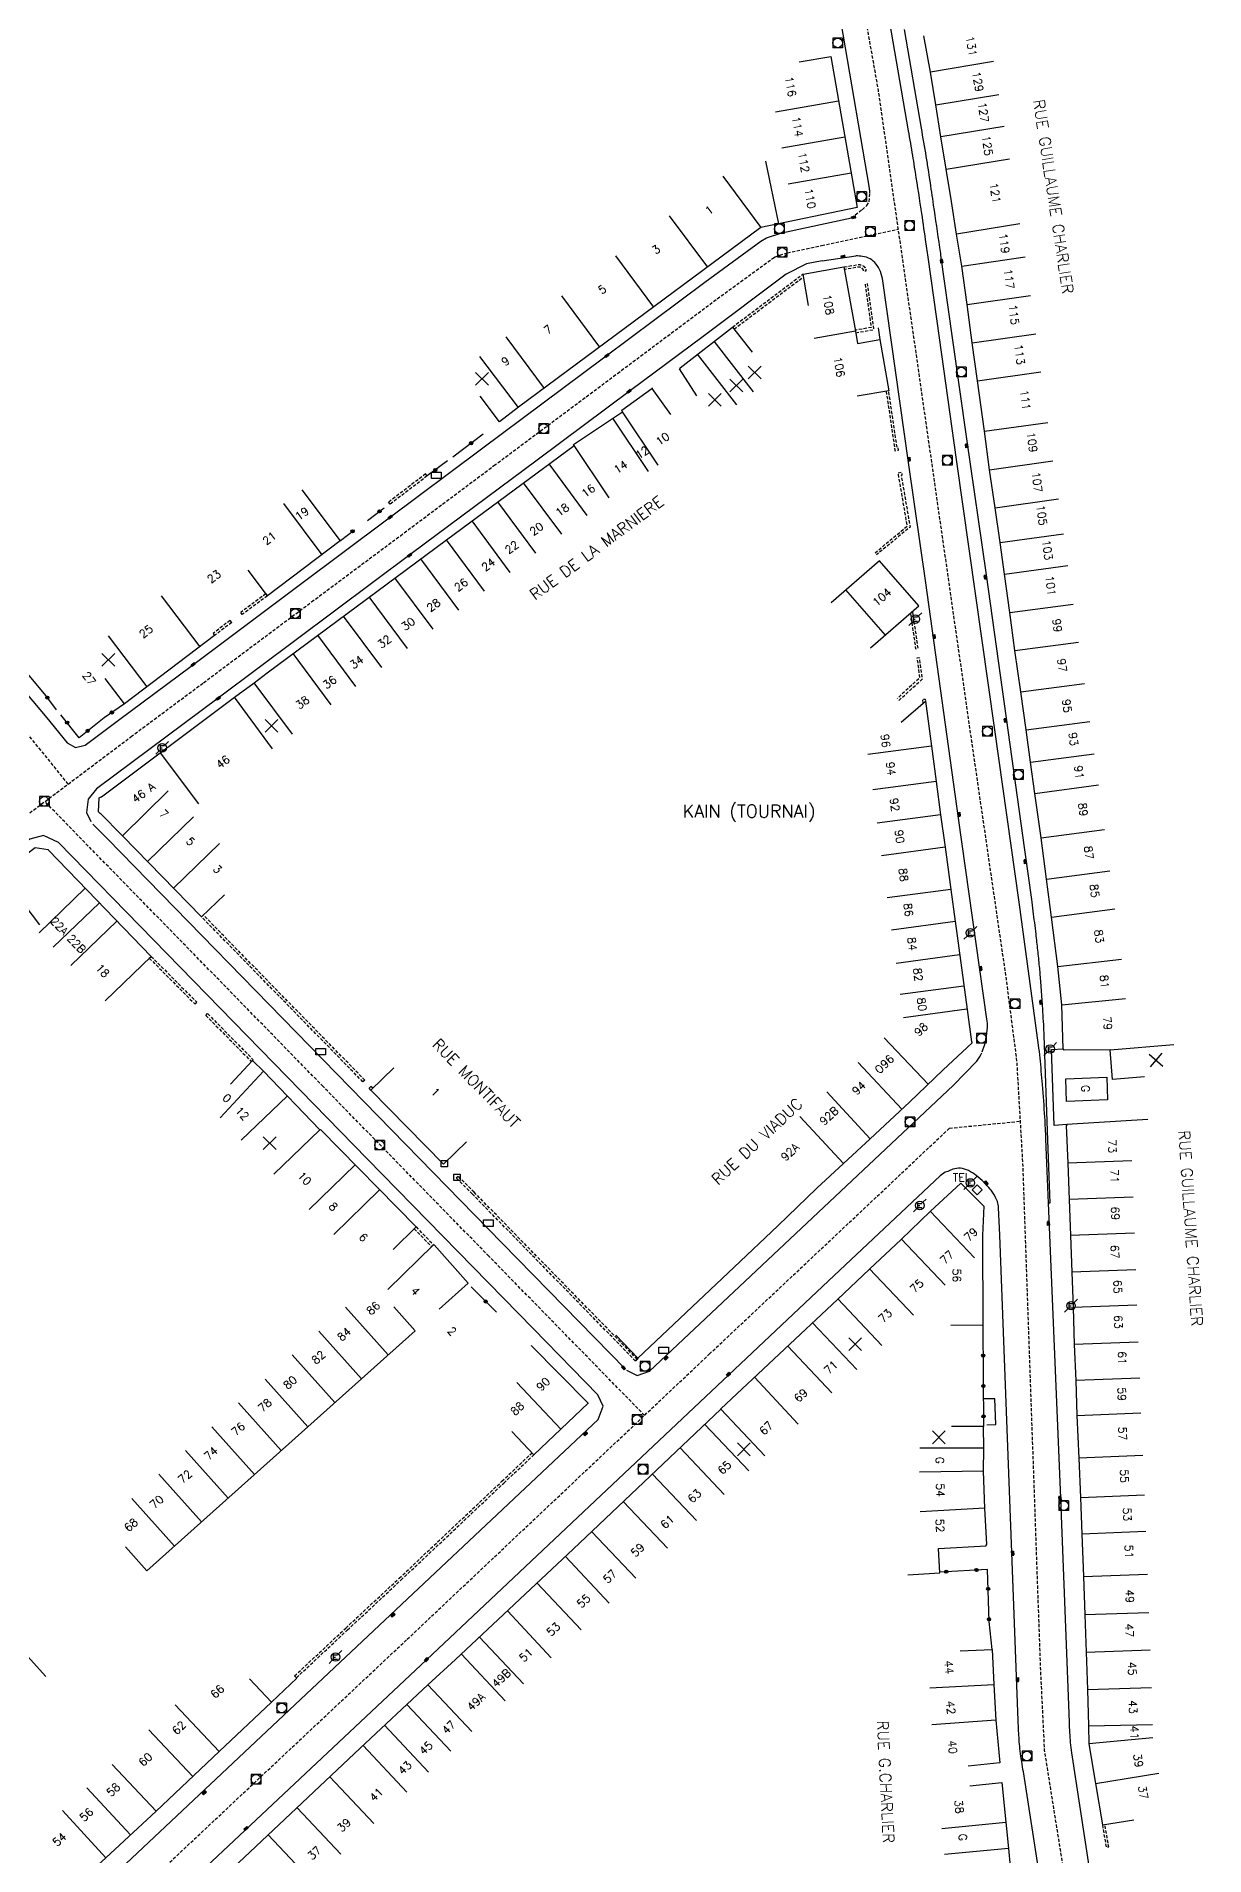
# Model space of a CAD drawing. Header units: millimetres. Extents: x 79999 to 81000, y 145000 to 146000.
# Drawn here: x 80814.6 to 80997, y 145573.5 to 145857.7 of the extents above; entities that cross this region are included whole.
import ezdxf
from ezdxf.enums import TextEntityAlignment as Align

# ---------------------------------------------------------------- set-up
doc = ezdxf.new("R2010")
doc.units = ezdxf.units.MM
doc.linetypes.add('DASHED', pattern=[0.75, 0.5, -0.25])
doc.layers.get('0').update_dxf_attribs({"linetype": 'CONTINUOUS'})
for name, color, linetype in [('W0001', 6, 'DASHED'), ('W0008', 7, 'CONTINUOUS'), ('W0100', 7, 'CONTINUOUS'), ('W0112', 1, 'DASHED'), ('W0322', 7, 'CONTINUOUS'), ('W0400', 7, 'CONTINUOUS'), ('W0420', 7, 'CONTINUOUS'), ('W0471', 7, 'CONTINUOUS'), ('w0980', 7, 'CONTINUOUS'), ('w0984', 7, 'CONTINUOUS'), ('W0989', 7, 'CONTINUOUS'), ('W0991', 7, 'CONTINUOUS'), ('W1102', 7, 'CONTINUOUS'), ('W1471', 7, 'CONTINUOUS')]:
    doc.layers.add(name, color=color, linetype=linetype)
doc.styles.get("Standard").update_dxf_attribs({"font": 'romans.shx', "width": 0.85})

# ---------------------------------------------------------------- blocks, each defined once
blk = doc.blocks.new('T400')
for p, q in [((-0.15, 0.3), (0.15, 0.3)), ((-0.15, -0.25), (-0.15, 0.3)), ((-0.15, 0.15), (0.15, 0.15)), ((-0.15, 0), (0.15, 0)), ((0.15, 0.3), (0.15, -0.25)), ((-0.15, -0.15), (0.15, -0.15)), ((-0.15, -0.25), (-0.15, -0.3)), ((-0.15, -0.3), (0.15, -0.3)), ((0.15, -0.3), (0.15, -0.25))]:
    blk.add_line(p, q)
blk = doc.blocks.new('T420')
for p, q in [((0.75, 0.75), (-0.75, 0.75)), ((-0.75, 0.75), (-0.75, -0.75)), ((0.75, 0.75), (0.75, -0.75)), ((0.75, -0.75), (-0.75, -0.75))]:
    blk.add_line(p, q)
blk.add_ellipse((0, 0), major_axis=(-0.53, 0.53), ratio=1, start_param=3.926991, end_param=10.210176)
blk = doc.blocks.new('T471')
for p, q in [((-0.333334, 0.333334), (-0.333334, -0.333334)), ((-0.333334, 0.333334), (0.333334, 0.333334)), ((-0.333334, 0), (0, 0)), ((0.500001, 0.500001), (1.000002, 1.000002)), ((-0.500001, -0.500001), (-1.000002, -1.000002)), ((-0.333334, -0.333334), (0.333334, -0.333334))]:
    blk.add_line(p, q)
blk.add_ellipse((0, 0), major_axis=(0.471405, 0.471405), ratio=1, start_param=5.4977871438, end_param=11.780972451)
blk = doc.blocks.new('t991o')
at = {"color": 0, "linetype": 'Continuous'}
for p, q in [((-1, 1), (1, -1)), ((-1, -1), (1, 1))]:
    blk.add_line(p, q, dxfattribs=at)
blk = doc.blocks.new('t322o')
at = {"color": 0, "linetype": 'Continuous'}
for radius in [0.25, 0.15]:
    blk.add_circle((0, 0), radius, dxfattribs=at)
blk = doc.blocks.new('t112o')
at = {"color": 0, "linetype": 'Continuous'}
for p, q in [((-0.5, 0.5), (0.5, 0.5)), ((-0.5, -0.5), (-0.5, 0.5)), ((0.5, 0.5), (0.5, -0.5)), ((0.5, -0.5), (-0.5, -0.5))]:
    blk.add_line(p, q, dxfattribs=at)
blk = doc.blocks.new('T1471')
at = {"color": 0, "linetype": 'Continuous', "flags": 128}
blk.add_lwpolyline([(-0.75, -0.5), (-0.75, 0.5), (0.75, 0.5), (0.75, -0.5), (-0.75, -0.5)], dxfattribs=at)

msp = doc.modelspace()

# ---------------------------------------------------------------- linework, layer by layer
at = {"layer": 'W0001'}
msp.add_line((80937.25, 145825.08), (80949.13, 145827.62), dxfattribs=at)
at = {"layer": 'W0001', "flags": 128}
msp.add_lwpolyline([(80993.09, 145456.36), (80984.69, 145510.32), (80976.68, 145560.86), (80972.07, 145589.98), (80971.43, 145603.13), (80968.67, 145681.83), (80967.75, 145697.64), (80966.09, 145710.51), (80961.12, 145744.68), (80946.12, 145849.32), (80939.86, 145884.69), (80933.51, 145921.1), (80932.04, 145928.44), (80930.1, 145936.63), (80928.45, 145943.06), (80926.33, 145950.97), (80923.66, 145960.62), (80914, 145995.19), (80912.67, 146000)], dxfattribs=at)
at = {"layer": 'W0001'}
for points in [[(80819.6, 145740.92), (80813.25, 145748.78), (80802.31, 145761.74), (80780.63, 145787.52), (80778.23, 145790.27), (80775.88, 145792.5), (80775.04, 145793.18), (80771.68, 145795.44), (80765.69, 145798.98), (80739.28, 145814.44), (80715.95, 145828.13), (80698.4, 145838.4), (80677.55, 145850.63), (80677.55, 145850.63), (80645.66, 145869.39)], [(80941.91, 145829.4), (80943.56, 145830.66), (80944.31, 145831.3), (80944.66, 145831.9), (80944.8, 145833.24), (80944.8, 145833.24)], [(80594.69, 145571.55), (80616.17, 145587.78), (80637.26, 145603.63), (80669.31, 145627.82), (80703.52, 145653.55), (80739.84, 145680.87), (80781.85, 145712.5), (80829.36, 145748.28), (80829.42, 145748.33), (80840.73, 145756.76), (80857.61, 145769.38), (80871.47, 145779.73), (80886.09, 145790.67), (80905.37, 145805.08), (80920.96, 145816.75), (80929.56, 145823.02), (80930.01, 145823.29), (80931.91, 145823.93), (80937.25, 145825.08)], [(80909.59, 145642.29), (80885.28, 145667.16), (80859.4, 145693.67), (80815.96, 145738.18)], [(80919.71, 145651.85), (80957.21, 145687.15), (80968.11, 145688.23)], [(80784.53, 145524.59), (80808.13, 145546.79), (80872.54, 145607.3), (80919.71, 145651.85)]]:
    msp.add_lwpolyline(points, dxfattribs=at)
at = {"layer": 'W0008'}
msp.add_line((80937.31, 145822.66), (80942.59, 145823.45), dxfattribs=at)
at = {"layer": 'W0008', "flags": 128}
for points in [[(80944.8, 145833.24, 0.022725), (80944.72, 145834.03), (80940.59, 145858.09), (80934.24, 145895.02), (80931.08, 145913.38, 0.003345), (80930.77, 145915.09, 0.001403), (80930.01, 145919.16, 0.002356), (80929.39, 145922.32, 0.002633), (80928.8, 145925.15, 0.002767), (80928.09, 145928.41, 0.003815), (80927.54, 145930.77, 0.000372), (80927.06, 145932.75, 0.000319), (80926.5, 145935.07, 0.000368), (80925.7, 145938.38, 0.000513), (80925.11, 145940.76, 0.00313), (80924.28, 145944.03, 0.004164), (80923.62, 145946.48), (80920.22, 145958.72), (80913.42, 145983.47), (80908.86, 146000)], [(80950.13, 145858.82), (80952.78, 145843.41, -0.001358), (80953.54, 145838.97, -0.002909), (80953.87, 145836.89, -0.001416), (80954.1, 145835.37, -0.000544), (80954.69, 145831.39, -0.000241), (80955.66, 145824.74, -0.001347), (80955.83, 145823.54), (80957.64, 145810.64), (80959.87, 145794.88), (80962.93, 145773.61), (80966.05, 145751.2), (80968.94, 145730.63), (80970, 145722.91, -0.002719), (80970.24, 145721.06, -0.001415), (80970.68, 145717.48, -0.003326), (80970.96, 145714.98, -0.003263), (80971.22, 145712.43, -0.003627), (80971.41, 145710.24, -0.002682), (80971.62, 145707.29, -0.002514), (80971.87, 145703.33, -0.005862), (80971.95, 145701.62), (80972.52, 145685.27), (80972.87, 145675.43), (80972.66, 145675.43), (80972.28, 145685.43, 0.006393), (80972.1, 145688.87, 0.004315), (80971.73, 145693.97, 0.004393), (80971.36, 145698.12, 0.008965), (80971.12, 145700.15), (80968.1, 145722.48), (80964.28, 145749.4), (80958.33, 145791.65), (80955.64, 145810.62), (80953.88, 145823.24, 0.001226), (80953.49, 145825.99, 0.00072), (80952.8, 145830.67, 0.001705), (80952.78, 145830.81, 0.000036), (80951.77, 145837.32, 0.003205), (80951.48, 145839.12, 0.001493), (80950.82, 145842.99), (80942.8, 145889.61)], [(80962.31, 145699.11, 0.009362), (80962.43, 145699.38, 0.051606), (80962.91, 145701.08, 0.031157), (80963.13, 145702.95, 0.047958), (80963.07, 145704.17), (80958.63, 145735.61), (80953.51, 145772.35), (80950.83, 145791.15), (80946.81, 145819.55, 0.062054), (80946.42, 145820.99, 0.066053), (80945.72, 145822.21, 0.102713), (80944.84, 145822.97, 0.096124), (80943.65, 145823.36, 0.020068), (80942.59, 145823.45)], [(80989.13, 145455.82), (80978.92, 145521.2), (80973.53, 145555.88), (80968.91, 145585.58, 0.000179), (80968.69, 145586.95, -0.000147), (80968.43, 145588.63, -0.010113), (80968.22, 145590.23, -0.011934), (80968.09, 145591.6, -0.003719), (80968.01, 145592.97, -0.00314), (80967.94, 145594.61), (80967.03, 145618.1), (80965.09, 145670.42), (80964.89, 145674.75, 0.078325), (80964.69, 145675.68, 0.050562), (80964.04, 145676.99, 0.034346), (80963.58, 145677.62, 0.018109), (80962.6, 145678.71, 0.038484), (80961.39, 145679.77, 0.044295), (80960.2, 145680.52, 0.094421), (80958.91, 145680.89, 0.109633), (80957.75, 145680.74, 0.028761), (80956.96, 145680.4, 0.028761)], [(80997.05, 145456.91), (80992.5, 145485.8), (80990.66, 145497.56), (80989.35, 145505.96), (80984.82, 145534.86), (80979.72, 145567.42), (80976.3, 145589.58, -0.019194), (80976.12, 145591.16, -0.00966), (80975.93, 145594.33), (80974.57, 145630.63), (80972.66, 145675.43)]]:
    msp.add_lwpolyline(points, format="xyb", dxfattribs=at)
at = {"layer": 'W0008'}
for points in [[(80778.85, 145795.1), (80781.07, 145792.98), (80783.6, 145790.08), (80805.31, 145764.27), (80816.28, 145751.28), (80819.44, 145747.36), (80820.75, 145746.65), (80822.27, 145747), (80827.47, 145750.92), (80838.79, 145759.36), (80855.66, 145771.98), (80869.53, 145782.34), (80884.15, 145793.28), (80903.42, 145807.68), (80919.02, 145819.36), (80927.78, 145825.75), (80928.66, 145826.26), (80931.04, 145827.07), (80941.91, 145829.4)], [(80937.31, 145822.66), (80934.88, 145822.2), (80931.7, 145820.61), (80918.74, 145810.87), (80907.4, 145802.43), (80892.84, 145791.55), (80873.16, 145776.87), (80843.25, 145754.5), (80824.04, 145740.17), (80822.71, 145738.58), (80822.45, 145736.47), (80823.12, 145735.05)], [(80818.09, 145731.78), (80815.76, 145732.88), (80813.63, 145732.3), (80798.32, 145720.8), (80784.29, 145710.18), (80744.96, 145680.54), (80743.61, 145677.18)], [(80906.63, 145649.5), (80887.37, 145669.2), (80861.49, 145695.71), (80825.73, 145732.35), (80823.43, 145734.67)], [(80818.09, 145731.78), (80832.91, 145716.59), (80866.3, 145682.39), (80892.27, 145655.8), (80902.3, 145645.51)], [(80961.5, 145697.63), (80961.99, 145698.4), (80962.25, 145698.95)], [(80957.81, 145693.84), (80961.5, 145697.63)], [(80906.77, 145649.35), (80908.47, 145648.53), (80910.37, 145649.17), (80957.81, 145693.84)], [(80956.96, 145680.4), (80956.53, 145680.27), (80955.74, 145679.69), (80939.21, 145664.13)], [(80939.21, 145664.13), (80922.74, 145648.64)], [(80744.1, 145480.5), (80777.53, 145511.93), (80811.16, 145543.57), (80875.57, 145604.08), (80922.74, 145648.64)], [(80735.39, 145484.45), (80771.85, 145518.8), (80802.22, 145547.41), (80857.66, 145599.55), (80902.34, 145641.65), (80903.16, 145643.75), (80902.3, 145645.51)], [(80851.33, 145597.46), (80855.31, 145601.23)]]:
    msp.add_lwpolyline(points, dxfattribs=at)
at = {"layer": 'W0008', "flags": 128}
for points in [[(80946.08, 145812.19), (80946.36, 145810.37)], [(80975.52, 145687.75), (80973.57, 145687.57), (80973.14, 145699.44), (80974.97, 145699.53)], [(80963.02, 145640.79), (80964.44, 145640.85), (80964.27, 145644.87), (80962.51, 145644.86)]]:
    msp.add_lwpolyline(points, dxfattribs=at)
at = {"layer": 'W0100', "flags": 128}
for points in [[(80987.68, 145695.18), (80982.69, 145694.76), (80982.3, 145699.41), (80975.1, 145699.36), (80974.97, 145699.53), (80974.74, 145706.42), (80974.14, 145712.43), (80973.13, 145720.12), (80972.34, 145726.06), (80971.51, 145732.52), (80970.55, 145739.47), (80969.88, 145744.35), (80969.2, 145749.4), (80968.36, 145755.32), (80967.44, 145761.8), (80966.62, 145767.75), (80965.81, 145773.7), (80965.11, 145778.65), (80964.33, 145784.1), (80963.46, 145790.03), (80962.68, 145796.04), (80961.57, 145803.93), (80960.78, 145809.86), (80959.96, 145815.87), (80959.12, 145821.82), (80958.31, 145826.86), (80957.51, 145831.92), (80956.69, 145836.99), (80955.87, 145842.05), (80955.07, 145847.06), (80954.23, 145852.14), (80953.22, 145857.84)], [(80935.2, 145815.68), (80934.35, 145820.6), (80940.73, 145821.71), (80942.52, 145811.66), (80942.86, 145809.76), (80946.36, 145810.37), (80947.72, 145802.34), (80942.79, 145801.5)], [(80944.89, 145762.19), (80952.44, 145768.75), (80946.3, 145775.82), (80946.3, 145775.82), (80938.75, 145769.26)], [(80949.66, 145750.58), (80953.46, 145753.88), (80954.39, 145746.85), (80955.13, 145741.34), (80955.83, 145736.13), (80956.52, 145731.06), (80957.41, 145724.46), (80958.09, 145719.43)], [(80988.19, 145688.5), (80975.52, 145687.75), (80975.53, 145687.57), (80975.42, 145687.57), (80975.67, 145681.71), (80975.9, 145676.02), (80976.1, 145670.39), (80976.3, 145664.66), (80976.5, 145659.14), (80976.7, 145653.34), (80976.93, 145647.74), (80977.1, 145642.27), (80977.42, 145635.58), (80977.66, 145629.48), (80977.89, 145623.73), (80978.15, 145617.12), (80978.34, 145611.11), (80978.56, 145605.31), (80978.75, 145599.44), (80978.92, 145593.76), (80978.97, 145590.96), (80980.02, 145584.76), (80981.08, 145578.3), (80986.02, 145579.12)], [(80939.75, 145660.41), (80944.74, 145665.14), (80949.68, 145669.79), (80954.2, 145674.12), (80958.96, 145678.58), (80962.57, 145674.98), (80962.35, 145670.38), (80962.44, 145656.38), (80957.44, 145656.35)], [(80950.71, 145617.38), (80955.7, 145617.67), (80955.48, 145621.48), (80962.93, 145621.91), (80962.93, 145621.91), (80962.92, 145622.08), (80963.02, 145622.09), (80962.74, 145627.79), (80962.53, 145633.55), (80962.56, 145637.16), (80962.54, 145640.57), (80957.54, 145640.54)], [(80805.64, 145590.46), (80802.32, 145594.2), (80810.01, 145601.01), (80809.19, 145601.98), (80812.78, 145605.21), (80816.12, 145601.49)], [(80958.89, 145605.48), (80963.89, 145605.72), (80964.15, 145600.22), (80964.43, 145594.68), (80965.1, 145587.98), (80960.12, 145587.48)], [(80960.41, 145584.42), (80965.39, 145584.91), (80965.99, 145578.74), (80966.41, 145574.64), (80966.67, 145571.81), (80966.96, 145568.77), (80967.31, 145565.39), (80967.65, 145561.99), (80962.67, 145561.5)]]:
    msp.add_lwpolyline(points, dxfattribs=at)
at = {"layer": 'W0100'}
for points in [[(80933.76, 145853.74), (80938.69, 145854.58), (80942.79, 145831.01), (80927.77, 145827.87), (80889.93, 145799.79), (80886.93, 145797.52), (80883.91, 145801.5)], [(80917.78, 145801.58), (80915.07, 145805.78), (80915.19, 145805.86), (80915.14, 145805.97), (80923.33, 145812.33), (80926.39, 145808.38)], [(80844.02, 145723.64), (80840.44, 145720.16), (80828.1, 145732.83), (80824.62, 145736.36), (80824.6, 145736.34), (80824.33, 145736.6), (80824.45, 145738.75), (80824.77, 145738.94), (80824.8, 145738.91), (80845.56, 145754.48), (80848.66, 145756.75), (80850.67, 145758.31), (80878.68, 145779.1), (80898.59, 145793.81), (80898.52, 145793.96), (80906.16, 145799.08), (80906.03, 145799.35), (80910.71, 145802.72), (80910.73, 145802.7), (80910.87, 145802.71), (80910.71, 145802.72), (80913.63, 145798.66)], [(80862.11, 145778.98), (80862.09, 145778.91), (80850.71, 145770.33), (80847.7, 145774.32)], [(80842.46, 145764.13), (80828.4, 145753.44), (80825.38, 145757.42)], [(80832.56, 145714), (80826.77, 145719.97), (80822.6, 145724.31), (80816.47, 145730.64), (80816.46, 145730.7), (80816.47, 145730.67), (80814.47, 145730.96), (80777.21, 145702.71), (80750.88, 145682.95), (80753.88, 145678.95)], [(80958.09, 145719.5), (80959.95, 145705.7), (80960.64, 145700.64), (80960.76, 145700.51), (80956.24, 145696.26), (80950.98, 145691.24), (80944.84, 145685.51), (80936.48, 145677.76), (80930.4, 145671.92), (80923.6, 145665.45), (80908.54, 145651.2), (80908.13, 145650.81), (80908.54, 145651.2), (80905.12, 145654.84)], [(80844.96, 145694.05), (80848.36, 145697.72), (80850.12, 145696.08), (80858.92, 145686.91), (80858.99, 145686.96), (80873.92, 145671.72), (80870.35, 145668.22)], [(80848.36, 145697.72), (80850.12, 145696.08), (80858.92, 145686.91), (80858.99, 145686.96), (80873.92, 145671.72)], [(80881.78, 145685.01), (80878.2, 145681.51), (80866.87, 145693.12), (80870.44, 145696.61)], [(80876.64, 145668.94), (80876.73, 145668.95), (80882.08, 145662.94), (80877.55, 145658.88)], [(80747.35, 145474.63), (80746.77, 145478.83), (80758.61, 145489.89), (80775.87, 145506.24), (80782.98, 145512.86), (80808.99, 145537.27), (80841.69, 145568.12), (80865.2, 145590.29), (80875.78, 145600.2), (80880.1, 145604.14), (80898.46, 145621.36), (80921.53, 145643.25), (80921.51, 145643.3), (80939.75, 145660.41)], [(80870.45, 145659.23), (80873.79, 145655.5), (80831.89, 145618), (80828.55, 145621.73)], [(80891.89, 145653.2), (80900.86, 145644.15), (80900.81, 145644.19), (80892.32, 145636.14), (80888.88, 145639.77)], [(80847.9, 145601.1), (80851.33, 145597.46), (80843.17, 145589.79), (80833.34, 145580.47), (80825.47, 145573.15), (80819.66, 145567.85), (80816.29, 145571.55)]]:
    msp.add_lwpolyline(points, dxfattribs=at)
at = {"layer": 'W0100', "flags": 128}
for points in [[(80975.49, 145691.35), (80975.36, 145694.89), (80981.77, 145695.14), (80981.91, 145691.6)], [(80962.3, 145677.5), (80961.53, 145678.29), (80960.75, 145677.52), (80961.52, 145676.73)]]:
    msp.add_lwpolyline(points, close=True, dxfattribs=at)
at = {"layer": 'W0112'}
for p, q in [((80934.37, 145820.61), (80934.36, 145820.62)), ((80923.33, 145812.33), (80923.57, 145812.01)), ((80875.66, 145789.06), (80875.42, 145789.38)), ((80869.89, 145784.66), (80869.64, 145784.98)), ((80850.47, 145770.65), (80850.71, 145770.33)), ((80845.13, 145766.17), (80844.89, 145766.49)), ((80846.79, 145767.42), (80846.55, 145767.74)), ((80842.22, 145764.45), (80842.46, 145764.13)), ((80832.27, 145713.72), (80832.56, 145714)), ((80839.39, 145706.56), (80839.67, 145706.84)), ((80841.1, 145704.77), (80841.38, 145705.05)), ((80841.1, 145704.77), (80848.19, 145697.58)), ((80848.19, 145697.58), (80848.36, 145697.72)), ((80865.92, 145694.66), (80865.63, 145694.38)), ((80866.87, 145693.69), (80866.58, 145693.42)), ((80867.16, 145693.39), (80866.87, 145693.12)), ((80880.2, 145679.39), (80880.48, 145679.67)), ((80873.63, 145671.44), (80876.35, 145668.66)), ((80873.92, 145671.72), (80876.64, 145668.94)), ((80855.23, 145601.29), (80854.96, 145601.58))]:
    msp.add_line(p, q, dxfattribs=at)
for points in [[(80923.33, 145812.33), (80934.36, 145820.62)], [(80923.57, 145812.01), (80934.42, 145820.17)], [(80875.42, 145789.38), (80869.64, 145784.98)], [(80875.66, 145789.06), (80869.89, 145784.66)], [(80850.47, 145770.65), (80846.55, 145767.74)], [(80850.71, 145770.33), (80846.79, 145767.42)], [(80844.89, 145766.49), (80842.22, 145764.45)], [(80845.13, 145766.17), (80842.46, 145764.13)], [(80865.63, 145694.38), (80840.44, 145720.16)], [(80865.92, 145694.66), (80840.73, 145720.43)], [(80832.27, 145713.72), (80839.39, 145706.56)], [(80832.56, 145714), (80839.67, 145706.84)], [(80841.38, 145705.05), (80848.48, 145697.86), (80848.36, 145697.72)], [(80866.87, 145693.12), (80866.58, 145693.42)], [(80867.16, 145693.39), (80866.87, 145693.69)], [(80908.58, 145651.15), (80908.19, 145650.78), (80882.72, 145676.86), (80880.2, 145679.39)], [(80908.47, 145651.06), (80883, 145677.14), (80880.48, 145679.67)], [(80854.96, 145601.58), (80862.94, 145609.05), (80871.29, 145616.84), (80879.48, 145624.57), (80887.33, 145632), (80892.04, 145636.43)], [(80855.23, 145601.29), (80863.21, 145608.76), (80871.56, 145616.55), (80879.76, 145624.28), (80887.61, 145631.71), (80892.32, 145636.14)]]:
    msp.add_lwpolyline(points, dxfattribs=at)
at = {"layer": 'W0112', "flags": 128}
msp.add_lwpolyline([(80940.73, 145821.71), (80942.93, 145822.08, -0.051756), (80943.1, 145822.09, -0.035651), (80943.35, 145822.06, -0.053911), (80943.47, 145822.03, -0.029079), (80943.7, 145821.92, -0.057371), (80943.82, 145821.82, -0.030879), (80944.03, 145821.61, -0.121395), (80944.14, 145821.39, -0.085579), (80944.16, 145821.04), (80943.76, 145821.09, 0.085579), (80943.75, 145821.3, 0.121395), (80943.73, 145821.35, 0.030879), (80943.55, 145821.53, 0.057371), (80943.5, 145821.57, 0.029079), (80943.32, 145821.66, 0.053911), (80943.27, 145821.67, 0.035651), (80943.08, 145821.69, 0.051756), (80943, 145821.69), (80940.8, 145821.31)], format="xyb", dxfattribs=at)
for points in [[(80942.56, 145811.42), (80945.43, 145811.94), (80944.43, 145819.06), (80944.04, 145819), (80944.98, 145812.26), (80942.49, 145811.82)], [(80947.33, 145802.28), (80948.68, 145793.14), (80948.68, 145793.14), (80948.68, 145793.14), (80948.7, 145793.01), (80949.23, 145793.09), (80949.15, 145793.58), (80949.02, 145793.57), (80947.72, 145802.34)], [(80945.59, 145777.05), (80950.63, 145781.24), (80949.57, 145787.39), (80949.57, 145787.39), (80949.19, 145789.56), (80949.73, 145789.65), (80949.78, 145789.18), (80949.67, 145789.15), (80951.06, 145781.08), (80945.84, 145776.75)], [(80951.12, 145767.6), (80951.92, 145762.07), (80952.31, 145762.13), (80951.48, 145767.91)], [(80949.3, 145753.98), (80952.99, 145757.35), (80952.53, 145760.63), (80952.14, 145760.58), (80952.56, 145757.51), (80949.03, 145754.27)], [(80953.1, 145753.56), (80953.02, 145754.16), (80953.42, 145754.21), (80953.46, 145753.88)], [(80981.08, 145578.3), (80981.68, 145574.83), (80982.07, 145574.89), (80981.48, 145578.37)]]:
    msp.add_lwpolyline(points, dxfattribs=at)
at = {"layer": 'W0322'}
for p, q in [((80884.41, 145795.61), (80879.67, 145791.99)), ((80878.84, 145791.41), (80875.66, 145789.06)), ((80866.34, 145782.08), (80868.95, 145784.09)), ((80862.11, 145778.98), (80864.29, 145780.62)), ((80886.47, 145658.4), (80882.54, 145662.35))]:
    msp.add_line(p, q, dxfattribs=at)
for points in [[(80817.79, 145752.53), (80816.1, 145754.75), (80802.83, 145770.62), (80796.52, 145778.27), (80794.82, 145780.29)], [(80828.4, 145753.44), (80825.2, 145751.29), (80821.3, 145748.16), (80818.47, 145751.73)]]:
    msp.add_lwpolyline(points, dxfattribs=at)
at = {"layer": 'W0322', "flags": 128}
for points in [[(80962.44, 145656.38), (80962.54, 145640.57)], [(80963.89, 145605.72), (80963.4, 145610.06), (80963.15, 145618.23), (80955.69, 145617.8)]]:
    msp.add_lwpolyline(points, dxfattribs=at)
at = {"layer": 'W1102'}
for p, q in [((80930.04, 145845.95), (80939.89, 145847.66)), ((80931.02, 145840.33), (80940.87, 145842.05)), ((80928.49, 145838.24), (80930.54, 145828.45)), ((80921.8, 145835.89), (80927.76, 145827.86)), ((80932, 145834.72), (80941.85, 145836.43)), ((80913.46, 145829.7), (80919.42, 145821.67)), ((80905.04, 145823.46), (80911, 145815.43)), ((80896.62, 145817.2), (80902.57, 145809.17)), ((80887.95, 145810.77), (80893.91, 145802.74)), ((80926.59, 145802.2), (80920.45, 145810.1)), ((80883.84, 145807.72), (80889.88, 145799.75)), ((80923.99, 145800.18), (80917.85, 145808.08)), ((80910.23, 145789.77), (80904.67, 145798.08)), ((80911.73, 145790.77), (80906.16, 145799.08)), ((80904.08, 145785.65), (80898.52, 145793.96)), ((80900.63, 145782.89), (80894.69, 145790.93)), ((80856.07, 145786.9), (80862.09, 145778.91)), ((80896.66, 145779.96), (80890.72, 145788)), ((80853.2, 145784.73), (80859.22, 145776.74)), ((80892.63, 145776.98), (80886.69, 145785.02)), ((80888.6, 145774), (80882.66, 145782.05)), ((80884.63, 145771.07), (80878.67, 145779.1)), ((80880.62, 145768.09), (80874.66, 145776.12)), ((80876.59, 145765.1), (80870.63, 145773.13)), ((80834.11, 145770.34), (80840.17, 145762.38)), ((80872.58, 145762.12), (80866.62, 145770.15)), ((80868.56, 145759.14), (80862.6, 145767.17)), ((80825.85, 145764.06), (80831.9, 145756.1)), ((80864.54, 145756.15), (80858.58, 145764.18)), ((80860.69, 145753.29), (80854.73, 145761.32)), ((80854.62, 145748.72), (80848.66, 145756.75)), ((80851.51, 145746.45), (80845.55, 145754.48)), ((80840.01, 145737.82), (80834.01, 145745.82)), ((80835.21, 145739.85), (80828.09, 145732.83)), ((80839.15, 145735.81), (80831.99, 145728.83)), ((80843.21, 145731.65), (80836.04, 145724.67)), ((80815.17, 145718.94), (80809.12, 145726.91)), ((80815.07, 145717.7), (80822.26, 145724.65)), ((80817.26, 145715.43), (80824.47, 145722.36)), ((80820.02, 145712.56), (80827.2, 145719.52)), ((80825.38, 145707.04), (80832.56, 145714)), ((80946.99, 145701.25), (80953.89, 145694.02)), ((80843.32, 145688.75), (80850.12, 145696.09)), ((80942.96, 145697.43), (80949.79, 145690.13)), ((80938.05, 145692.84), (80944.84, 145685.51)), ((80846.62, 145685.3), (80853.83, 145692.22)), ((80851.71, 145679.99), (80858.92, 145686.91)), ((80933.86, 145688.97), (80940.66, 145681.63)), ((80857.25, 145674.45), (80864.39, 145681.45)), ((80861.09, 145670.53), (80868.23, 145677.53)), ((80961.1, 145666.92), (80954.21, 145674.17)), ((80956.56, 145662.61), (80949.67, 145669.86)), ((80869.49, 145661.95), (80876.64, 145668.94)), ((80951.61, 145657.92), (80944.73, 145665.17)), ((80862.9, 145659.17), (80869.57, 145651.72)), ((80946.67, 145653.22), (80939.78, 145660.47)), ((80942.73, 145649.47), (80935.84, 145656.72)), ((80858.74, 145655.45), (80865.41, 145648)), ((80938.83, 145645.81), (80931.99, 145653.11)), ((80854.58, 145651.73), (80861.25, 145644.28)), ((80850.34, 145647.93), (80857.01, 145640.48)), ((80889.67, 145647.41), (80896.55, 145640.15)), ((80933.61, 145640.93), (80926.78, 145648.23)), ((80846.21, 145644.23), (80852.87, 145636.78)), ((80928.4, 145635.98), (80921.52, 145643.24)), ((80842.03, 145640.5), (80848.7, 145633.05)), ((80925.9, 145633.61), (80919.01, 145640.86)), ((80837.91, 145636.81), (80844.58, 145629.36)), ((80922.03, 145629.94), (80915.15, 145637.2)), ((80833.75, 145633.09), (80840.42, 145625.64)), ((80917.71, 145625.84), (80910.83, 145633.1)), ((80829.54, 145629.32), (80836.21, 145621.87)), ((80913.19, 145621.55), (80906.31, 145628.8)), ((80908.23, 145616.85), (80901.35, 145624.1)), ((80904.09, 145612.92), (80897.24, 145620.22)), ((80899.68, 145608.8), (80892.84, 145616.09)), ((80895.03, 145604.43), (80888.19, 145611.73)), ((80890.68, 145600.35), (80883.84, 145607.65)), ((80887.85, 145597.7), (80881.01, 145605)), ((80882.61, 145592.9), (80875.77, 145600.2)), ((80836.29, 145597.04), (80843.17, 145589.78)), ((80879.34, 145589.83), (80872.5, 145597.13)), ((80832.17, 145593.14), (80839.04, 145585.88)), ((80875.85, 145586.56), (80869.01, 145593.86)), ((80872.5, 145583.42), (80865.66, 145590.71)), ((80826.46, 145587.73), (80833.34, 145580.47)), ((80867.32, 145578.54), (80860.46, 145585.82)), ((80822.52, 145584.07), (80829.33, 145576.74)), ((80818.72, 145580.54), (80825.46, 145573.15)), ((80862.2, 145573.71), (80855.34, 145580.99)), ((80857.71, 145569.48), (80850.85, 145576.75))]:
    msp.add_line(p, q, dxfattribs=at)
at = {"layer": 'W1102', "flags": 128}
for points in [[(80964.08, 145853.83), (80954.23, 145852.14)], [(80955.07, 145847.06), (80964.94, 145848.67)], [(80965.74, 145843.64), (80955.87, 145842.05)], [(80956.69, 145836.99), (80966.56, 145838.59)], [(80968.18, 145828.44), (80958.31, 145826.86)], [(80959.12, 145821.82), (80969.01, 145823.31)], [(80959.96, 145815.87), (80969.86, 145817.25)], [(80942.52, 145811.66), (80936.09, 145810.55)], [(80960.78, 145809.86), (80970.68, 145811.24)], [(80961.57, 145803.93), (80971.47, 145805.31)], [(80962.68, 145796.04), (80972.59, 145797.41)], [(80963.46, 145790.03), (80973.36, 145791.41)], [(80964.33, 145784.1), (80974.23, 145785.47)], [(80965.11, 145778.65), (80975.01, 145780.03)], [(80965.81, 145773.7), (80975.71, 145775.08)], [(80947.2, 145764.19), (80941.05, 145771.26)], [(80966.62, 145767.75), (80976.53, 145769.05)], [(80967.44, 145761.8), (80977.35, 145763.1)], [(80968.36, 145755.32), (80978.28, 145756.62)], [(80969.2, 145749.4), (80979.11, 145750.7)], [(80954.39, 145746.85), (80944.48, 145745.52)], [(80969.88, 145744.35), (80979.8, 145745.66)], [(80955.13, 145741.34), (80945.22, 145740)], [(80970.55, 145739.47), (80980.47, 145740.78)], [(80955.83, 145736.13), (80945.92, 145734.79)], [(80971.51, 145732.52), (80981.42, 145733.83)], [(80956.52, 145731.06), (80946.61, 145729.72)], [(80972.34, 145726.06), (80982.26, 145727.37)], [(80957.41, 145724.46), (80947.5, 145723.12)], [(80973.13, 145720.12), (80983.04, 145721.43)], [(80958.09, 145719.43), (80948.18, 145718.09)], [(80958.78, 145714.23), (80948.87, 145712.89)], [(80974.14, 145712.43), (80984.08, 145713.58)], [(80959.44, 145709.37), (80949.53, 145708.03)], [(80974.74, 145706.42), (80984.69, 145707.42)], [(80959.93, 145705.73), (80950.02, 145704.39)], [(80982.3, 145699.41), (80992.26, 145700.25)], [(80985.66, 145682.07), (80975.67, 145681.71)], [(80985.89, 145676.38), (80975.9, 145676.02)], [(80986.09, 145670.76), (80976.1, 145670.39)], [(80986.3, 145665.02), (80976.3, 145664.66)], [(80986.49, 145659.51), (80976.5, 145659.14)], [(80986.69, 145653.7), (80976.7, 145653.34)], [(80986.93, 145648.1), (80976.93, 145647.74)], [(80977.1, 145642.27), (80987.1, 145642.66)], [(80962.56, 145637.16), (80952.56, 145637.18)], [(80987.41, 145636.01), (80977.42, 145635.58)], [(80962.53, 145633.55), (80952.52, 145633.42)], [(80962.74, 145627.79), (80952.61, 145627.21)], [(80977.66, 145629.48), (80987.65, 145629.88)], [(80987.88, 145624.13), (80977.89, 145623.73)], [(80978.15, 145617.12), (80988.15, 145617.47)], [(80988.34, 145611.45), (80978.34, 145611.11)], [(80978.56, 145605.31), (80988.55, 145605.65)], [(80954.16, 145599.72), (80964.15, 145600.22)], [(80978.75, 145599.44), (80988.74, 145599.76)], [(80964.43, 145594.68), (80954.46, 145593.93)], [(80978.92, 145593.76), (80988.92, 145594)], [(80988.95, 145591.89), (80978.97, 145590.96)], [(80980.02, 145584.76), (80989.88, 145586.4)], [(80956.04, 145577.75), (80965.99, 145578.74)], [(80966.41, 145574.64), (80956.45, 145573.67)]]:
    msp.add_lwpolyline(points, dxfattribs=at)

# ---------------------------------------------------------------- block references
at = {"layer": 'W0112'}
for p in [(80878.34, 145681.62), (80880.3, 145679.49)]:
    msp.add_blockref('t112o', p, dxfattribs=at)
at = {"layer": 'W0322'}
for p, rotation in [((80882.52, 145794.17), 217.3003101440108), ((80876.93, 145790), 216.4438606147297), ((80868.22, 145783.53), 37.65347532603801), ((80864.01, 145780.41), 37.04246673685412), ((80816.35, 145754.42), 127.3296072946243), ((80826.43, 145752.11), 213.9165029226895), ((80819.43, 145750.52), 128.3396722191804), ((80822.65, 145749.24), 218.7099346158797), ((80884.79, 145660.08), 134.803793973719), ((80962.47, 145651.63), 270.3860284696761), ((80962.5, 145646.88), 270.3860284696761), ((80962.53, 145642.13), 270.3860284696761), ((80956.7, 145617.86), 183.2892887567556), ((80961.44, 145618.13), 183.2892887567556), ((80963.25, 145615.19), 91.76611232157346), ((80963.39, 145610.44), 91.76611232157346)]:
    msp.add_blockref('t322o', p, dxfattribs=dict(at, rotation=rotation))
at = {"layer": 'W0400'}
for p, rotation in [((80942.26, 145829.47), 104.0362434679265), ((80940.61, 145823.34), 99.99206932416698), ((80955.98, 145822.62), 189.1527704963755), ((80903.74, 145807.89), 127.1811002455536), ((80907.18, 145802.28), 125.8376289217462), ((80950.9, 145791.69), 8.0599467269161), ((80959.89, 145793.76), 188.8773407672473), ((80869.89, 145782.62), 127.2347830007099), ((80872.94, 145776.69), 126.6744361756984), ((80962.83, 145773.23), 187.9242697110566), ((80954.82, 145763.98), 7.085064578547763), ((80839.12, 145759.6), 127.7757897490688), ((80843.05, 145754.33), 127.0565542613523), ((80965.95, 145750.86), 189.6282993833966), ((80958.71, 145736.19), 7.942574994404801), ((80969.04, 145728.79), 187.6455281998343), ((80962.06, 145712.13), 6.853751064832299), ((80971.51, 145706.81), 183.8375120710593), ((80962.92, 145678.59), 45), ((80972.65, 145672.28), 181.5950824027657), ((80906.31, 145649.72), 41.73574921988681), ((80912.96, 145651.21), 134.6822949949231), ((80922.71, 145648.68), 134.6953133516422), ((80900.39, 145639.39), 133.3633475254855), ((80974.47, 145629.32), 182.1546432918676), ((80967.08, 145620.76), 2.105456300530042), ((80870.32, 145611.08), 133.6930448645374), ((80875.54, 145604.1), 133.2644439837362), ((80967.84, 145601.01), 2.154683622436142), ((80840.87, 145583.32), 132.7194487802286), ((80847.36, 145577.74), 134.0355258598212)]:
    msp.add_blockref('T400', p, dxfattribs=dict(at, rotation=rotation))
at = {"layer": 'W0420'}
for p in [(80939.76, 145856.72), (80943.48, 145832.71), (80950.97, 145828.16), (80930.65, 145827.69), (80944.85, 145827.21), (80931.09, 145823.98), (80959.07, 145805.29), (80893.85, 145796.44), (80956.86, 145791.5), (80855.05, 145767.56), (80963.11, 145749.14), (80967.97, 145742.38), (80815.86, 145738.21), (80967.43, 145706.58), (80962.2, 145701.2), (80951.06, 145688.14), (80868.22, 145684.5), (80909.67, 145649.95), (80908.41, 145641.62), (80909.34, 145633.86), (80975.06, 145628.17), (80852.94, 145596.58), (80969.3, 145589.07), (80848.93, 145585.42)]:
    msp.add_blockref('T420', p, dxfattribs=at)
at = {"layer": 'W0471'}
for p in [(80951.88, 145766.69), (80834.29, 145746.59), (80960.47, 145717.67), (80972.94, 145699.53), (80960.47, 145678.6), (80952.57, 145675.08), (80976.19, 145659.42), (80861.33, 145604.53)]:
    msp.add_blockref('T471', p, dxfattribs=at)
at = {"layer": 'W0991'}
for p, rotation in [((80926.79, 145805.22), 90), ((80884.21, 145804.24), 90), ((80923.94, 145803.2), 90), ((80920.57, 145800.95), 90), ((80825.87, 145760.32), 90), ((80851.35, 145750.01), 90), ((80989.46, 145697.8), 273.762448479496), ((80851.07, 145684.83), 90), ((80942.5, 145653.41), 90), ((80955.55, 145638.85), 270.0975630014876), ((80925.1, 145636.97), 90)]:
    msp.add_blockref('t991o', p, dxfattribs=dict(at, rotation=rotation))
at = {"layer": 'W1471'}
for p in [(80877.1, 145789.17), (80859.01, 145699.11), (80885.21, 145672.32), (80912.57, 145652.45)]:
    msp.add_blockref('T1471', p, dxfattribs=at)

# ---------------------------------------------------------------- texts
at = {"layer": 'w0980'}
msp.add_text('KAIN (TOURNAI)', height=2, dxfattribs=at).set_placement((80925.92, 145736.54), align=Align.MIDDLE)
at = {"layer": 'w0984'}
msp.add_text('TEL', height=1.25, rotation=1.0595, dxfattribs=at).set_placement((80959.12, 145679.47), align=Align.MIDDLE)
at = {"layer": 'W0989'}
for s, rotation, p in [('RUE GUILLAUME CHARLIER', 278.6568, (80973.45, 145832.71)), ('RUE DE LA MARNIERE', 36.7233, (80902.11, 145777.82)), ('RUE MONTIFAUT', 314.3121, (80883.33, 145694.17)), ('RUE DU VIADUC', 43.2427, (80927.17, 145685.1)), ('RUE GUILLAUME CHARLIER', 273.855, (80994.88, 145671.53)), ('RUE G.CHARLIER', 272.925, (80947.25, 145585.04))]:
    msp.add_text(s, height=1.75, rotation=rotation, dxfattribs=at).set_placement(p, align=Align.MIDDLE)
at = {"layer": 'W0991'}
for s, rotation, p in [('131', 279.9086, (80960.64, 145856.22)), ('129', 279.9086, (80961.65, 145850.66)), ('116', 279.8765, (80932.4, 145849.89)), ('127', 277.5012, (80962.52, 145845.87)), ('114', 279.8753, (80933.49, 145843.64)), ('125', 277.5012, (80963.14, 145840.68)), ('112', 279.8748, (80934.46, 145838.05)), ('121', 279.2242, (80964.35, 145833.27)), ('110', 279.8745, (80935.45, 145832.41)), ('1', 36.5787, (80919.69, 145830.59)), ('119', 277.5012, (80965.76, 145825.4)), ('3', 36.5793, (80911.4, 145824.44)), ('117', 277.5012, (80966.51, 145819.83)), ('5', 36.5793, (80902.98, 145818.19)), ('108', 279.6349, (80938.33, 145815.82)), ('115', 277.5012, (80967.27, 145814.26)), ('7', 36.5795, (80894.53, 145811.92)), ('113', 277.5012, (80968.16, 145808.04)), ('9', 36.5795, (80887.88, 145806.99)), ('106', 279.6349, (80940, 145806.09)), ('111', 277.5012, (80969.06, 145800.93)), ('10', 33.7958, (80912.41, 145794.84)), ('109', 277.5012, (80970.12, 145794.33)), ('12', 33.7956, (80909.22, 145792.71)), ('14', 33.7958, (80905.87, 145790.46)), ('107', 277.5012, (80970.89, 145788.11)), ('16', 36.4493, (80900.81, 145786.75)), ('19', 37.0241, (80856.11, 145783.17)), ('18', 36.4485, (80896.76, 145783.76)), ('105', 277.5012, (80971.63, 145782.93)), ('20', 36.4487, (80892.73, 145780.79)), ('21', 37.0241, (80851.02, 145779.33)), ('22', 36.4491, (80888.86, 145777.92)), ('103', 277.5012, (80972.51, 145777.49)), ('24', 36.4491, (80885.21, 145775.22)), ('23', 36.6283, (80842.37, 145773.35)), ('26', 36.5965, (80880.95, 145772.07)), ('101', 277.5012, (80973.01, 145771.92)), ('28', 36.5956, (80876.65, 145768.88)), ('104', 40.9945, (80946.66, 145770.13)), ('30', 36.595, (80872.69, 145765.94)), ('99', 277.5012, (80974.03, 145765.7)), ('25', 37.2527, (80831.76, 145764.78)), ('32', 36.5948, (80868.96, 145763.17)), ('34', 36.5953, (80864.65, 145759.97)), ('27', 307.3246, (80822.88, 145757.41)), ('97', 277.5012, (80974.8, 145759.48)), ('36', 36.5942, (80860.43, 145756.84)), ('38', 36.5949, (80856.18, 145753.68)), ('95', 277.5012, (80975.56, 145753.13)), ('96', 277.6244, (80947.22, 145747.68)), ('93', 277.5012, (80976.57, 145747.95)), ('46', 36.8832, (80843.76, 145744.38)), ('94', 277.6244, (80948.06, 145743.33)), ('91', 277.5012, (80977.44, 145742.77)), ('46 A', 36.7193, (80831.35, 145739.56)), ('92', 277.6244, (80948.66, 145737.69)), ('7', 314.2449, (80834.54, 145736.24)), ('89', 277.5012, (80978.07, 145736.94)), ('5', 314.2429, (80838.71, 145731.97)), ('90', 277.6244, (80949.42, 145732.71)), ('87', 277.5012, (80978.98, 145730.2)), ('3', 314.2406, (80842.92, 145727.64)), ('88', 277.6244, (80950.03, 145726.74)), ('85', 277.5012, (80979.87, 145724.24)), ('86', 277.6244, (80950.79, 145721.27)), ('22A', 313.8706, (80818.22, 145718.75)), ('22B', 313.8632, (80820.91, 145715.96)), ('84', 277.6244, (80951.39, 145715.96)), ('83', 277.5012, (80980.58, 145717.13)), ('18', 314.1342, (80824.98, 145711.76)), ('82', 277.6244, (80952.31, 145711.15)), ('81', 275.6971, (80981.41, 145710.06)), ('80', 277.6244, (80952.9, 145706.51)), ('79', 275.6971, (80981.9, 145703.55)), ('98', 43.2309, (80952.77, 145702.6)), ('96', 43.6488, (80947.47, 145697.57)), ('O', 43.0826, (80946.26, 145696.39)), ('1', 314.3332, (80876.96, 145692.8)), ('94', 43.0689, (80943.06, 145693.42)), ('G', 272.2079, (80978.43, 145693.34)), ('0', 317.151, (80844.4, 145691.84)), ('12', 313.8272, (80846.77, 145689.46)), ('92B', 42.8099, (80938.4, 145689.08)), ('92A', 42.8092, (80932.3, 145683.43)), ('73', 271.9713, (80982.63, 145684.33)), ('10', 313.8273, (80856.51, 145679.31)), ('71', 271.9713, (80982.99, 145679.66)), ('8', 314.4204, (80861, 145674.9)), ('69', 271.9713, (80983.1, 145673.85)), ('6', 314.4173, (80865.7, 145670.1)), ('79', 43.5294, (80960.56, 145670.55)), ('77', 43.5288, (80956.81, 145666.99)), ('67', 271.9713, (80983.04, 145667.86)), ('56', 270.3388, (80958.34, 145664.15)), ('4', 311.6804, (80873.82, 145661.7)), ('75', 43.5296, (80952.1, 145662.51)), ('65', 271.9713, (80983.48, 145662.38)), ('86', 41.8276, (80867.24, 145659.03)), ('73', 43.5296, (80947.18, 145657.84)), ('84', 41.8287, (80862.69, 145654.96)), ('2', 314.8037, (80879.54, 145655.44)), ('63', 271.9713, (80983.58, 145656.89)), ('82', 41.8299, (80858.67, 145651.36)), ('71', 43.0881, (80938.69, 145649.79)), ('61', 271.9713, (80984.18, 145651.25)), ('80', 41.8305, (80854.26, 145647.42)), ('90', 43.4591, (80893.78, 145647.17)), ('78', 41.8295, (80850.31, 145643.88)), ('88', 43.4584, (80889.74, 145643.35)), ('69', 43.0868, (80934.01, 145645.41)), ('59', 271.9713, (80984.12, 145645.6)), ('67', 43.4945, (80928.59, 145640.3)), ('76', 41.8287, (80846.14, 145640.16)), ('57', 271.9713, (80984.23, 145639.45)), ('74', 41.829, (80841.9, 145636.35)), ('G', 270.4625, (80955.7, 145635.26)), ('72', 41.8291, (80837.84, 145632.72)), ('65', 43.4984, (80922.08, 145634.13)), ('55', 271.9713, (80984.52, 145632.8)), ('63', 43.4996, (80917.41, 145629.69)), ('54', 270.4625, (80955.78, 145630.61)), ('70', 41.8292, (80833.42, 145628.76)), ('53', 271.9713, (80984.97, 145626.82)), ('68', 41.8291, (80829.41, 145625.18)), ('61', 43.5006, (80913.16, 145625.66)), ('52', 273.2893, (80955.74, 145625.06)), ('59', 43.5015, (80908.52, 145621.26)), ('51', 271.9713, (80985.24, 145621.01)), ('57', 43.5015, (80904.18, 145617.13)), ('55', 43.1575, (80900.09, 145613.29)), ('49', 271.9713, (80985.37, 145614.03)), ('53', 43.1606, (80895.38, 145608.87)), ('47', 271.9713, (80985.3, 145608.7)), ('51', 43.1587, (80891.09, 145604.85)), ('49B', 43.1586, (80887.23, 145601.23)), ('44', 275.646, (80957.14, 145602.93)), ('45', 271.9713, (80985.74, 145602.72)), ('66', 43.2332, (80842.9, 145599.14)), ('49A', 43.1591, (80883.28, 145597.53)), ('42', 275.646, (80957.42, 145596.62)), ('43', 271.9713, (80985.86, 145596.74)), ('62', 43.4455, (80836.89, 145593.48)), ('47', 43.1591, (80879.03, 145593.54)), ('41', 271.9713, (80986.1, 145592.75)), ('45', 43.168, (80875.47, 145590.32)), ('40', 275.646, (80957.7, 145590.47)), ('60', 43.4449, (80831.66, 145588.52)), ('43', 43.1651, (80872.18, 145587.23)), ('39', 279.1687, (80986.69, 145588.35)), ('58', 42.9364, (80826.65, 145583.81)), ('41', 43.3128, (80867.71, 145583.03)), ('38', 275.646, (80958.72, 145581.14)), ('37', 279.1687, (80987.45, 145583.37)), ('56', 42.9325, (80822.45, 145579.91)), ('39', 43.3137, (80862.67, 145578.28)), ('54', 42.3904, (80818.24, 145576.03)), ('G', 275.646, (80959.29, 145576.37)), ('37', 43.3118, (80858.05, 145573.92))]:
    msp.add_text(s, height=1.25, rotation=rotation, dxfattribs=at).set_placement(p, align=Align.MIDDLE)

doc.saveas('drawing.dxf')
